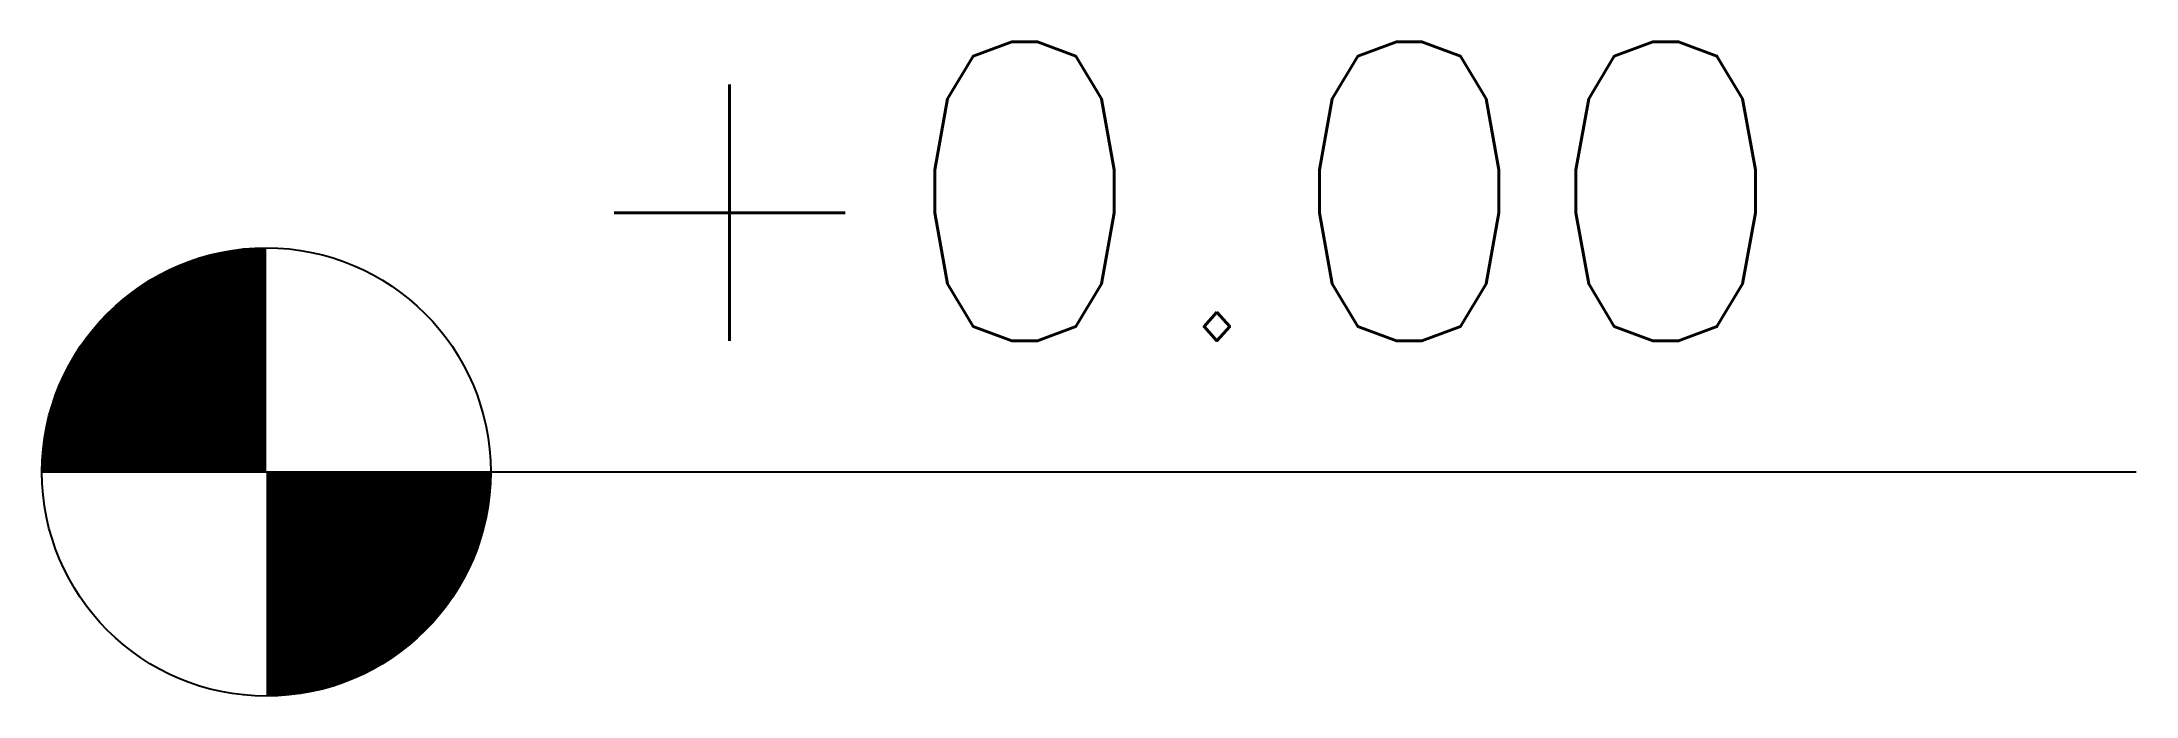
# Model space of a CAD drawing. Header units: millimetres. Extents: x 1174.65 to 1176.05, y -1455.58 to -1455.15.
import ezdxf

# ---------------------------------------------------------------- set-up
doc = ezdxf.new("R2010")
doc.units = ezdxf.units.MM
doc.layers.add('Símbolos_Gráficos', color=1, linetype='Continuous')
doc.styles.add('r80', font='romans.shx')

msp = doc.modelspace()

# ---------------------------------------------------------------- linework, layer by layer
at = {"layer": 'Símbolos_Gráficos', "color": 2}
msp.add_line((1174.6489, -1455.4336), (1176.0489, -1455.4336), dxfattribs=at)
at = {"layer": 'Símbolos_Gráficos', "const_width": 0.15}
for points in [[(1174.7989, -1455.3586, 0.414214), (1174.7239, -1455.4336, 1)], [(1174.7989, -1455.5086, 0.414214), (1174.8739, -1455.4336, 1)]]:
    msp.add_lwpolyline(points, format="xyb", dxfattribs=at)
at = {"layer": 'Símbolos_Gráficos'}
msp.add_circle((1174.7989, -1455.4336), 0.15, dxfattribs=at)

# ---------------------------------------------------------------- texts
at = {"layer": 'Símbolos_Gráficos', "color": 2, "style": 'r80'}
msp.add_text('+0.00', height=0.2, dxfattribs=at).set_placement((1174.9972, -1455.3458))

doc.saveas('drawing.dxf')
